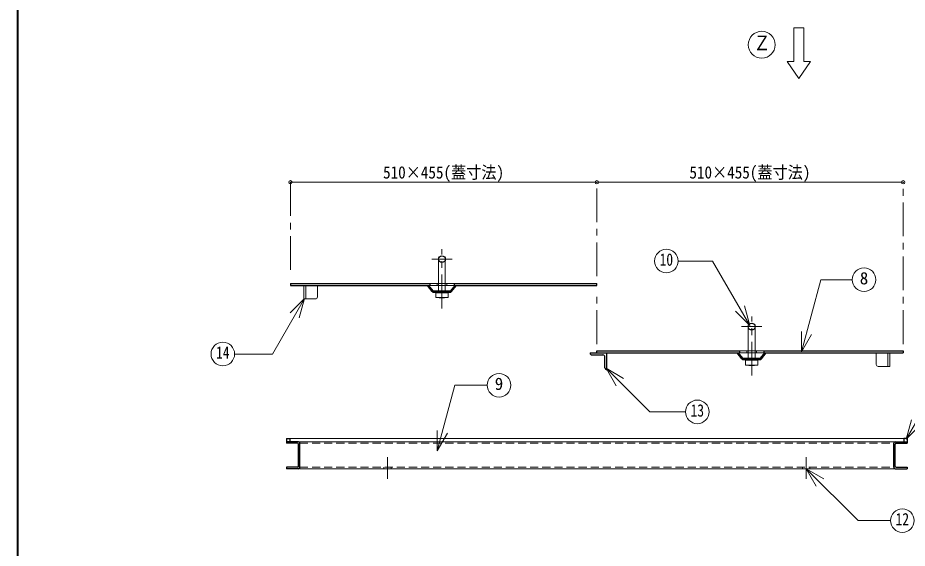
# Model space of a CAD drawing. Units: millimetres at full size, sheet at 1:10; details may follow other scales. Extents: x -2088 to 1962, y -1408 to 1402.
# Drawn here: x -2088 to -767, y -176 to 611 of the extents above; entities that cross this region are included whole.
import ezdxf
from ezdxf.enums import TextEntityAlignment as Align

# ---------------------------------------------------------------- set-up
doc = ezdxf.new("R2010")
doc.units = ezdxf.units.MM
doc.header["$LTSCALE"] = 10
doc.header["$PDMODE"] = 32
doc.header["$PDSIZE"] = 5
doc.linetypes.add('CHAIN1', pattern=[8, 5, -1, 1, -1])
doc.linetypes.add('DASHED1', pattern=[1.8, 1.2, -0.6])
doc.layers.add('0-0_ﾚｲﾔ1', color=4, linetype='Continuous', lineweight=9)
doc.styles.add('ＭＳ ゴシック', font='')
doc.styles.get('ＭＳ ゴシック').set_extended_font_data('MS Gothic')

msp = doc.modelspace()

# ---------------------------------------------------------------- linework, layer by layer
at = {"layer": '0-0_ﾚｲﾔ1', "color": 1, "lineweight": 40}
msp.add_line((-2088.11, -1407.7), (-2088.11, 1402.3), dxfattribs=at)
at = {"layer": '0-0_ﾚｲﾔ1', "color": 7, "lineweight": 18}
for p, q in [((-935.61, 596.3), (-920.61, 596.3)), ((-935.61, 596.3), (-935.61, 546.3)), ((-928.11, 521.3), (-945.61, 546.3)), ((-945.61, 546.3), (-935.61, 546.3)), ((-928.11, 521.3), (-910.61, 546.3)), ((-1463.11, 253.1), (-1463.11, 205.6)), ((-1453.11, 253.1), (-1453.11, 205.6)), ((-1056.08, 250.45), (-1107.33, 250.45)), ((-1000.87, 154.82), (-1056.08, 250.45)), ((-1663.11, 214.1), (-1663.11, 194.1)), ((-1660.11, 214.1), (-1660.11, 194.1)), ((-1465.11, 217.3), (-1476.11, 217.3)), ((-1476.11, 214.1), (-1465.11, 214.1)), ((-1465.11, 217.3), (-1465.11, 214.1)), ((-1440.11, 217.3), (-1451.11, 217.3)), ((-1451.11, 217.3), (-1451.11, 214.1)), ((-1440.11, 214.1), (-1451.11, 214.1)), ((-1462.11, 203.6), (-1467.11, 203.1)), ((-1467.11, 203.1), (-1449.11, 203.1)), ((-1467.11, 196.1), (-1467.11, 203.1)), ((-1463.11, 204.1), (-1463.11, 203.5)), ((-1458.11, 203.1), (-1458.11, 196.1)), ((-1449.11, 203.1), (-1454.11, 203.6)), ((-1453.11, 204.1), (-1453.11, 203.5)), ((-1449.11, 196.1), (-1449.11, 203.1)), ((-1662.42, 194.95), (-1710.04, 112.48)), ((-1662.42, 194.95), (-1683.64, 173.74)), ((-1662.42, 194.95), (-1670.19, 165.97)), ((-1663.11, 194.1), (-1660.11, 194.1)), ((-1467.11, 196.1), (-1449.11, 196.1)), ((-1467.11, 196.1), (-1462.11, 195.6)), ((-1462.11, 195.6), (-1458.11, 196.1)), ((-1462.11, 195.6), (-1454.11, 195.6)), ((-1458.11, 196.1), (-1454.11, 195.6)), ((-1454.11, 195.6), (-1449.11, 196.1)), ((-1000.87, 154.82), (-1022.08, 176.03)), ((-1000.87, 154.82), (-1008.63, 183.8)), ((-1003.11, 153.1), (-1003.11, 105.6)), ((-993.11, 153.1), (-993.11, 105.6)), ((-924.23, 115.67), (-924.23, 145.67)), ((-924.23, 115.67), (-909.23, 141.65)), ((-1710.04, 112.48), (-1766.11, 112.48)), ((-1005.11, 117.3), (-1016.11, 117.3)), ((-1016.11, 114.1), (-1005.11, 114.1)), ((-1005.11, 117.3), (-1005.11, 114.1)), ((-980.11, 117.3), (-991.11, 117.3)), ((-991.11, 117.3), (-991.11, 114.1)), ((-980.11, 114.1), (-991.11, 114.1)), ((-796.11, 114.1), (-796.11, 94.1)), ((-793.11, 114.1), (-793.11, 94.1)), ((-1002.11, 103.6), (-1007.11, 103.1)), ((-1007.11, 103.1), (-989.11, 103.1)), ((-1007.11, 96.1), (-1007.11, 103.1)), ((-1007.11, 96.1), (-989.11, 96.1)), ((-1007.11, 96.1), (-1002.11, 95.6)), ((-1003.11, 104.1), (-1003.11, 103.5)), ((-1002.11, 95.6), (-998.11, 96.1)), ((-1002.11, 95.6), (-994.11, 95.6)), ((-998.11, 103.1), (-998.11, 96.1)), ((-998.11, 96.1), (-994.11, 95.6)), ((-989.11, 103.1), (-994.11, 103.6)), ((-994.11, 95.6), (-989.11, 96.1)), ((-993.11, 104.1), (-993.11, 103.5)), ((-989.11, 96.1), (-989.11, 103.1)), ((-793.11, 94.1), (-796.11, 94.1)), ((-1214.3, 91.28), (-1188.32, 76.28)), ((-1214.3, 91.28), (-1199.3, 65.3)), ((-768.57, -14.07), (-718.48, 72.69)), ((-768.57, -14.07), (-760.81, 14.9)), ((-768.57, -14.07), (-747.36, 7.14)), ((-1464.99, -31.02), (-1464.99, -1.02)), ((-1464.99, -31.02), (-1449.99, -5.04)), ((-1669.11, -17.7), (-787.11, -17.7)), ((-1669.11, -20), (-1669.11, -17.7)), ((-787.11, -20), (-787.11, -17.7)), ((-1669.11, -57.7), (-1669.11, -55.4)), ((-1669.11, -57.7), (-787.11, -57.7)), ((-917.11, -57.7), (-891.13, -72.7)), ((-917.11, -57.7), (-902.11, -83.68)), ((-787.11, -57.7), (-787.11, -55.4))]:
    msp.add_line(p, q, dxfattribs=at)
at = {"layer": '0-0_ﾚｲﾔ1', "linetype": 'CHAIN1'}
for p, q in [((-1683.11, 367.3), (-1683.11, 228.1)), ((-1228.11, 228.1), (-1228.11, 367.3)), ((-773.11, 127.3), (-773.11, 367.3)), ((-1458.11, 180.22), (-1458.11, 268.1)), ((-1473.11, 253.1), (-1443.11, 253.1)), ((-1228.11, 127.3), (-1228.11, 204.1)), ((-998.11, 80.6), (-998.11, 168.1)), ((-1013.11, 153.1), (-983.11, 153.1)), ((-1539.11, -40.4), (-1539.11, -72.7)), ((-917.11, -72.7), (-917.11, -40.4))]:
    msp.add_line(p, q, dxfattribs=at)
at = {"layer": '0-0_ﾚｲﾔ1'}
for p, q in [((-1683.11, 367.3), (-1228.11, 367.3)), ((-1228.11, 367.3), (-773.11, 367.3)), ((-1643.11, 197.1), (-1643.11, 214.1)), ((-1465.11, 217.3), (-1463.11, 217.3)), ((-1463.11, 214.1), (-1465.11, 214.1)), ((-1453.11, 217.3), (-1451.11, 217.3)), ((-1451.11, 214.1), (-1453.11, 214.1)), ((-1646.11, 194.1), (-1660.11, 194.1)), ((-1005.11, 117.3), (-1003.11, 117.3)), ((-1003.11, 114.1), (-1005.11, 114.1)), ((-993.11, 117.3), (-991.11, 117.3)), ((-991.11, 114.1), (-993.11, 114.1)), ((-813.11, 97.1), (-813.11, 114.1)), ((-810.11, 94.1), (-796.11, 94.1)), ((-1684.11, -12.7), (-772.11, -12.7)), ((-1669.11, -17.7), (-1671.41, -17.7)), ((-787.11, -17.7), (-784.81, -17.7))]:
    msp.add_line(p, q, dxfattribs=at)
at = {"layer": '0-0_ﾚｲﾔ1', "color": 5, "lineweight": 25}
for p, q in [((-1683.11, 217.3), (-1683.11, 214.1)), ((-1683.11, 217.3), (-1476.11, 217.3)), ((-1683.11, 214.1), (-1476.11, 214.1)), ((-1472.51, 205.23), (-1479.61, 214.1)), ((-1471.34, 206.17), (-1477.69, 214.1)), ((-1476.11, 217.3), (-1476.11, 214.1)), ((-1444.88, 206.17), (-1438.53, 214.1)), ((-1443.71, 205.23), (-1436.61, 214.1)), ((-1440.11, 217.3), (-1228.11, 217.3)), ((-1228.11, 214.1), (-1228.11, 217.3)), ((-1446.05, 205.6), (-1470.16, 205.6)), ((-1470.16, 204.1), (-1446.05, 204.1)), ((-1238.11, 114.1), (-1016.11, 114.1)), ((-1235.11, 111.1), (-1219.11, 111.1)), ((-1228.11, 114.1), (-1228.11, 117.3)), ((-1228.11, 117.3), (-1016.11, 117.3)), ((-1216.11, 92.1), (-1216.11, 108.1)), ((-1213.11, 89.1), (-1213.11, 114.1)), ((-1012.51, 105.23), (-1019.61, 114.1)), ((-1011.34, 106.17), (-1017.69, 114.1)), ((-1016.11, 117.3), (-1016.11, 114.1)), ((-984.88, 106.17), (-978.53, 114.1)), ((-983.71, 105.23), (-976.61, 114.1)), ((-980.11, 117.3), (-980.11, 114.1)), ((-980.11, 117.3), (-773.11, 117.3)), ((-980.11, 114.1), (-773.11, 114.1)), ((-773.11, 117.3), (-773.11, 114.1)), ((-986.05, 105.6), (-1010.16, 105.6)), ((-1010.16, 104.1), (-986.05, 104.1)), ((-1689.11, -12.7), (-1684.11, -12.7)), ((-1689.11, -12.7), (-1689.11, -20)), ((-1684.11, -12.7), (-1684.11, -17.7)), ((-767.11, -12.7), (-772.11, -12.7)), ((-772.11, -12.7), (-772.11, -17.7)), ((-767.11, -12.7), (-767.11, -20)), ((-1671.41, -17.7), (-1689.11, -17.7)), ((-1672.56, -20), (-1689.11, -20)), ((-1671.41, -54.25), (-1671.41, -21.15)), ((-1669.11, -55.4), (-1669.11, -20)), ((-787.11, -55.4), (-787.11, -20)), ((-784.81, -17.7), (-767.11, -17.7)), ((-784.81, -54.25), (-784.81, -21.15)), ((-783.66, -20), (-767.11, -20)), ((-1689.11, -55.4), (-1689.11, -57.7)), ((-1672.56, -55.4), (-1689.11, -55.4)), ((-1671.41, -57.7), (-1689.11, -57.7)), ((-784.81, -57.7), (-767.11, -57.7)), ((-783.66, -55.4), (-767.11, -55.4)), ((-767.11, -55.4), (-767.11, -57.7))]:
    msp.add_line(p, q, dxfattribs=at)
at = {"layer": '0-0_ﾚｲﾔ1', "linetype": 'DASHED1'}
for p, q in [((-1463.11, 217.3), (-1453.11, 217.3)), ((-1453.11, 214.1), (-1463.11, 214.1)), ((-1464.11, 205.6), (-1464.11, 204.1)), ((-1463.11, 205.6), (-1463.11, 204.1)), ((-1453.11, 205.6), (-1453.11, 204.1)), ((-1452.11, 205.6), (-1452.11, 204.1)), ((-1003.11, 117.3), (-993.11, 117.3)), ((-993.11, 114.1), (-1003.11, 114.1)), ((-1004.11, 105.6), (-1004.11, 104.1)), ((-1003.11, 105.6), (-1003.11, 104.1)), ((-993.11, 105.6), (-993.11, 104.1)), ((-992.11, 105.6), (-992.11, 104.1)), ((-1669.11, -20), (-787.11, -20)), ((-1669.11, -55.4), (-787.11, -55.4)), ((-1544.61, -57.7), (-1544.61, -55.4)), ((-1533.61, -57.7), (-1533.61, -55.4)), ((-922.61, -57.7), (-922.61, -55.4)), ((-911.61, -57.7), (-911.61, -55.4))]:
    msp.add_line(p, q, dxfattribs=at)
at = {"layer": '0-0_ﾚｲﾔ1', "color": 7, "lineweight": 18}
for points in [[(-920.61, 596.3), (-920.61, 546.3), (-910.61, 546.3)], [(-924.23, 115.67), (-895.53, 222.77), (-848.73, 222.77)], [(-1214.3, 91.28), (-1149.62, 26.6), (-1096.34, 26.6)], [(-1464.99, -31.02), (-1438.95, 66.14), (-1390.88, 66.14)], [(-917.11, -57.7), (-840.1, -134.7), (-791.84, -134.7)]]:
    msp.add_lwpolyline(points, dxfattribs=at)
at = {"layer": '0-0_ﾚｲﾔ1', "color": 5, "lineweight": 25}
msp.add_lwpolyline([(-1440.11, 217.3), (-1440.11, 214.1), (-1228.11, 214.1)], dxfattribs=at)
at = {"layer": '0-0_ﾚｲﾔ1', "color": 7, "lineweight": 18}
for points in [[(-1458.11, 203.1), (-1462.11, 203.6), (-1454.11, 203.6)], [(-998.11, 103.1), (-1002.11, 103.6), (-994.11, 103.6)]]:
    msp.add_lwpolyline(points, close=True, dxfattribs=at)
for centre, radius in [((-983.11, 571.3), 20), ((-1124.83, 250.45), 17.5), ((-831.23, 222.77), 17.5), ((-1783.61, 112.48), 17.5), ((-1373.38, 66.14), 17.5), ((-1078.84, 26.6), 17.5), ((-774.34, -134.7), 17.5)]:
    msp.add_circle(centre, radius, dxfattribs=at)
at = {"layer": '0-0_ﾚｲﾔ1', "color": 5, "lineweight": 25}
for centre in [(-1458.11, 253.1), (-998.11, 153.1)]:
    msp.add_circle(centre, 5, dxfattribs=at)
for centre, radius, start, end in [((-1470.16, 207.1), 3, 218.65981, 270), ((-1470.16, 207.1), 1.5, 218.65981, 270), ((-1446.05, 207.1), 1.5, 270, 321.34019), ((-1446.05, 207.1), 3, 270, 321.34019), ((-1235.11, 114.1), 3, 180, 270), ((-1219.11, 108.1), 3, 0, 90), ((-1010.16, 107.1), 1.5, 218.65981, 270), ((-986.05, 107.1), 1.5, 270, 321.34019), ((-1010.16, 107.1), 3, 218.65981, 270), ((-986.05, 107.1), 3, 270, 321.34019), ((-1213.11, 92.1), 3, 180, 270), ((-1672.56, -21.15), 1.15, 0, 90), ((-1671.41, -20), 2.3, 0, 90), ((-784.81, -20), 2.3, 90, 180), ((-783.66, -21.15), 1.15, 90, 180), ((-1672.56, -54.25), 1.15, 270, 0), ((-1671.41, -55.4), 2.3, 270, 0), ((-784.81, -55.4), 2.3, 180, 270), ((-783.66, -54.25), 1.15, 180, 270)]:
    msp.add_arc(centre, radius, start, end, dxfattribs=at)
at = {"layer": '0-0_ﾚｲﾔ1'}
for centre, start, end in [((-1646.11, 197.1), 270, 0), ((-810.11, 97.1), 180, 270)]:
    msp.add_arc(centre, 3, start, end, dxfattribs=at)
at = {"layer": '0-0_ﾚｲﾔ1', "color": 1}
for p in [(-1683.11, 367.3), (-1228.11, 367.3), (-773.11, 367.3)]:
    msp.add_point(p, dxfattribs=at)

# ---------------------------------------------------------------- texts
at = {"layer": '0-0_ﾚｲﾔ1', "color": 7, "style": 'ＭＳ ゴシック'}
for s, height, width, p in [('Ｚ', 21.99, 0.85, (-995.61, 556.3)), ('510×455(蓋寸法)', 18.33, 0.9, (-1545.61, 367.3)), ('510×455(蓋寸法)', 18.33, 0.9, (-1090.61, 367.3)), ('10', 18.33, 0.8, (-1134.83, 237.95)), ('14', 18.33, 0.8, (-1793.61, 99.98)), ('13', 18.33, 0.8, (-1088.84, 14.1)), ('12', 18.33, 0.8, (-784.34, -147.2))]:
    msp.add_text(s, height=height, dxfattribs=dict(at, width=width)).set_placement(p, align=Align.BOTTOM_LEFT)
for s, p in [('8', (-837.48, 210.27)), ('9', (-1379.63, 53.64))]:
    msp.add_text(s, height=18.33, dxfattribs=at).set_placement(p, align=Align.BOTTOM_LEFT)

doc.saveas('drawing.dxf')
